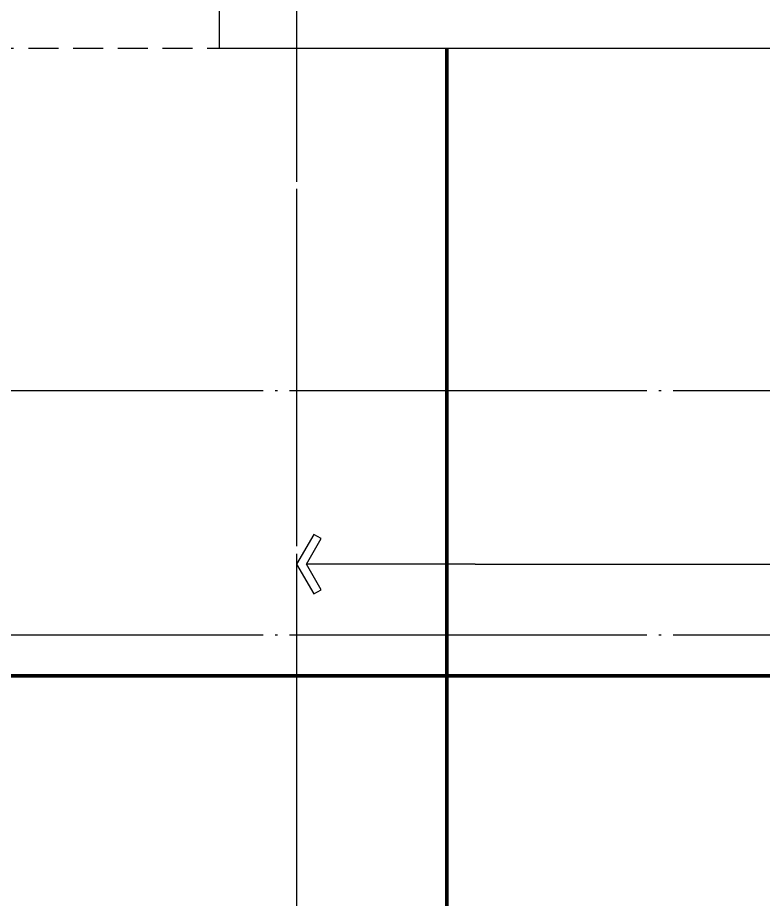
# Model space of a CAD drawing. Header units: millimetres. Extents: x -734060 to 504600, y -7739 to 118800.
# Drawn here: x 72817 to 85335, y 57406 to 72213 of the extents above; entities that cross this region are included whole.
import ezdxf

# ---------------------------------------------------------------- set-up
doc = ezdxf.new("R2010")
doc.units = ezdxf.units.MM
doc.header["$LTSCALE"] = 200
for name, pattern in [('CEN-GAUN', [32.2, 30, -1, 0.2, -1]), ('HID', [2.3, 1.5, -0.8]), ('HID2-GAUN', [3.75, 2.5, -1.25]), ('HIDDEN', [0.375, 0.25, -0.125])]:
    doc.linetypes.add(name, pattern=pattern)
for name, color, linetype in [('0-TEXT SLAB', 7, 'Continuous'), ('0배근라인', 4, 'HIDDEN'), ('CEN', 1, 'CEN-GAUN'), ('S-STG', 4, 'Continuous'), ('Slab Line', 7, 'Continuous'), ('SYM-LEAD', 6, 'Continuous')]:
    doc.layers.add(name, color=color, linetype=linetype)

# ---------------------------------------------------------------- blocks, each defined once
blk = doc.blocks.new('*U57')
at = {"layer": 'SYM-LEAD'}
for q in [(35306, 67814), (50977, 67814)]:
    blk.add_line((48142, 67814), q, dxfattribs=at)
blk.add_lwpolyline([(50729, 68243), (50977, 67814), (50729, 67385), (50853, 67314), (51142, 67814), (50853, 68314)], close=True, dxfattribs=at)

msp = doc.modelspace()

# ---------------------------------------------------------------- linework, layer by layer
at = {"layer": '0-TEXT SLAB', "linetype": 'HID', "ltscale": 3, "const_width": 60}
for points in [[(80021.222, 55900), (80021.222, 71700)], [(91500, 61158.484), (41650, 61158.484)]]:
    msp.add_lwpolyline(points, dxfattribs=at)
at = {"layer": '0배근라인', "linetype": 'HID2-GAUN'}
msp.add_line((41500, 71700), (91000, 71700), dxfattribs=at)
at = {"layer": '0배근라인', "ltscale": 10}
msp.add_line((77500, 71457.192), (77500, 55900), dxfattribs=at)
at = {"layer": 'CEN'}
for p, q in [((77500, 95100), (77500, 32900)), ((32300, 65950), (103500, 65950)), ((32300, 61850), (103500, 61850))]:
    msp.add_line(p, q, dxfattribs=at)
at = {"layer": 'Slab Line'}
msp.add_lwpolyline([(76200, 85800), (76200, 71700), (91200, 71700)], dxfattribs=at)

# ---------------------------------------------------------------- block references
at = {"layer": 'S-STG', "rotation": 180}
msp.add_blockref('*U57', (128641.55, 130849.075), dxfattribs=at)

doc.saveas('drawing.dxf')
